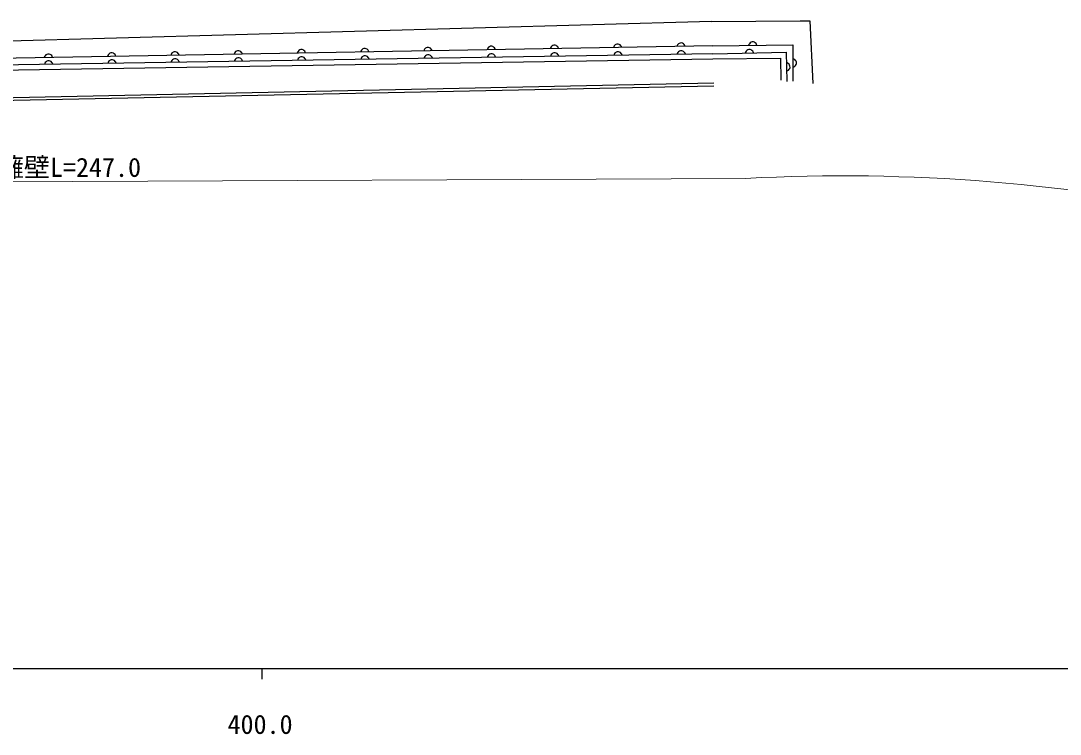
# Model space of a CAD drawing. Units: millimetres, scale not verified. Extents: x 40000 to 680000, y 20000 to 380000.
# Drawn here: x 444910 to 544535, y 198715 to 267096 of the extents above; entities that cross this region are included whole.
import ezdxf
from ezdxf.enums import TextEntityAlignment as Align

# ---------------------------------------------------------------- set-up
doc = ezdxf.new("R2010")
doc.units = ezdxf.units.MM
doc.header["$LTSCALE"] = 1000
for name, color, linetype, lineweight in [('M-BGD', 7, 'Continuous', 25), ('M-STR-HTXT', 7, 'Continuous', 13), ('M-TTL-BAND', 7, 'Continuous', 25)]:
    doc.layers.add(name, color=color, linetype=linetype, lineweight=lineweight)
doc.styles.add('ＭＳ ゴシック', font='')
doc.styles.get('ＭＳ ゴシック').set_extended_font_data('MS Gothic')

msp = doc.modelspace()

# ---------------------------------------------------------------- linework, layer by layer
at = {"layer": 'M-BGD'}
for p, q in [((511105, 267020), (359667, 262808)), ((511105, 267020), (519615, 267096)), ((519616, 267096), (520523, 267083)), ((520523, 267083), (520811, 261076)), ((514902, 265033), (514823, 264984)), ((514998, 265066), (514902, 265033)), ((515126, 265068), (514998, 265066)), ((515222, 265037), (515126, 265068)), ((515303, 264990), (515222, 265037)), ((511214, 264683), (359667, 262041)), ((453556, 264013), (453461, 263980)), ((453684, 264016), (453556, 264013)), ((453781, 263985), (453684, 264016)), ((459444, 264036), (459365, 263955)), ((459523, 264085), (459444, 264036)), ((459618, 264119), (459523, 264085)), ((459746, 264121), (459618, 264119)), ((459843, 264091), (459746, 264121)), ((459923, 264044), (459843, 264091)), ((460005, 263966), (459923, 264044)), ((465427, 264060), (465380, 263980)), ((465505, 264142), (465427, 264060)), ((465585, 264191), (465505, 264142)), ((465680, 264225), (465585, 264191)), ((465808, 264227), (465680, 264225)), ((465904, 264197), (465808, 264227)), ((465985, 264150), (465904, 264197)), ((466067, 264072), (465985, 264150)), ((466116, 263992), (466067, 264072)), ((471442, 264085), (471412, 263989)), ((471489, 264166), (471442, 264085)), ((471567, 264247), (471489, 264166)), ((471646, 264297), (471567, 264247)), ((471742, 264330), (471646, 264297)), ((471870, 264333), (471742, 264330)), ((471966, 264302), (471870, 264333)), ((472047, 264256), (471966, 264302)), ((472129, 264177), (472047, 264256)), ((472178, 264098), (472129, 264177)), ((472212, 264003), (472178, 264098)), ((477504, 264191), (477474, 264094)), ((477551, 264272), (477504, 264191)), ((477629, 264353), (477551, 264272)), ((477708, 264402), (477629, 264353)), ((477804, 264436), (477708, 264402)), ((477932, 264438), (477804, 264436)), ((478028, 264408), (477932, 264438)), ((478109, 264361), (478028, 264408)), ((478190, 264283), (478109, 264361)), ((478240, 264204), (478190, 264283)), ((478273, 264108), (478240, 264204)), ((483566, 264297), (483535, 264200)), ((483612, 264377), (483566, 264297)), ((483691, 264459), (483612, 264377)), ((483770, 264508), (483691, 264459)), ((483866, 264542), (483770, 264508)), ((483994, 264544), (483866, 264542)), ((484090, 264514), (483994, 264544)), ((484171, 264467), (484090, 264514)), ((484252, 264389), (484171, 264467)), ((484302, 264309), (484252, 264389)), ((484335, 264214), (484302, 264309)), ((489628, 264402), (489597, 264306)), ((489674, 264483), (489628, 264402)), ((489753, 264564), (489674, 264483)), ((489832, 264614), (489753, 264564)), ((489927, 264648), (489832, 264614)), ((490055, 264650), (489927, 264648)), ((490152, 264619), (490055, 264650)), ((490233, 264573), (490152, 264619)), ((490314, 264494), (490233, 264573)), ((490364, 264415), (490314, 264494)), ((490397, 264320), (490364, 264415)), ((495689, 264508), (495659, 264411)), ((495736, 264589), (495689, 264508)), ((495815, 264670), (495736, 264589)), ((495894, 264720), (495815, 264670)), ((495989, 264753), (495894, 264720)), ((496012, 264021), (495917, 263988)), ((496117, 264755), (495989, 264753)), ((496140, 264023), (496012, 264021)), ((496214, 264725), (496117, 264755)), ((496237, 263993), (496140, 264023)), ((496295, 264679), (496214, 264725)), ((496376, 264600), (496295, 264679)), ((496425, 264521), (496376, 264600)), ((496459, 264425), (496425, 264521)), ((501751, 264614), (501721, 264517)), ((501798, 264694), (501751, 264614)), ((501877, 264776), (501798, 264694)), ((501900, 264034), (501821, 263953)), ((501956, 264825), (501877, 264776)), ((501979, 264083), (501900, 264034)), ((502051, 264859), (501956, 264825)), ((502075, 264117), (501979, 264083)), ((502179, 264861), (502051, 264859)), ((502203, 264119), (502075, 264117)), ((502276, 264831), (502179, 264861)), ((502299, 264088), (502203, 264119)), ((502356, 264784), (502276, 264831)), ((502380, 264041), (502299, 264088)), ((502438, 264706), (502356, 264784)), ((502461, 263963), (502380, 264041)), ((502487, 264626), (502438, 264706)), ((502521, 264531), (502487, 264626)), ((507813, 264719), (507783, 264623)), ((507860, 264800), (507813, 264719)), ((507884, 264048), (507837, 263967)), ((507938, 264882), (507860, 264800)), ((507962, 264129), (507884, 264048)), ((508018, 264931), (507938, 264882)), ((508042, 264179), (507962, 264129)), ((508113, 264965), (508018, 264931)), ((508137, 264212), (508042, 264179)), ((508241, 264967), (508113, 264965)), ((508265, 264214), (508137, 264212)), ((508338, 264936), (508241, 264967)), ((508362, 264184), (508265, 264214)), ((508418, 264890), (508338, 264936)), ((508442, 264137), (508362, 264184)), ((508500, 264811), (508418, 264890)), ((508524, 264058), (508442, 264137)), ((508549, 264732), (508500, 264811)), ((508573, 263979), (508524, 264058)), ((508583, 264637), (508549, 264732)), ((511214, 264683), (518918, 264779)), ((511238, 263925), (518260, 264080)), ((514379, 264090), (514349, 263993)), ((514425, 264171), (514379, 264090)), ((514503, 264253), (514425, 264171)), ((514582, 264303), (514503, 264253)), ((514677, 264337), (514582, 264303)), ((514697, 264822), (514666, 264726)), ((514805, 264340), (514677, 264337)), ((514744, 264903), (514697, 264822)), ((514823, 264984), (514744, 264903)), ((514902, 264310), (514805, 264340)), ((514983, 264263), (514902, 264310)), ((515065, 264185), (514983, 264263)), ((515114, 264106), (515065, 264185)), ((515149, 264011), (515114, 264106)), ((515384, 264911), (515303, 264990)), ((515433, 264831), (515384, 264911)), ((515466, 264736), (515433, 264831)), ((518260, 264080), (518342, 261282)), ((518918, 264779), (518918, 261323)), ((511238, 263925), (359680, 261541)), ((359692, 261041), (511252, 263465)), ((447195, 263662), (447164, 263566)), ((447214, 263014), (447183, 262917)), ((447241, 263743), (447195, 263662)), ((447261, 263094), (447214, 263014)), ((447320, 263825), (447241, 263743)), ((447339, 263176), (447261, 263094)), ((447399, 263874), (447320, 263825)), ((447419, 263225), (447339, 263176)), ((447494, 263908), (447399, 263874)), ((447514, 263258), (447419, 263225)), ((447622, 263910), (447494, 263908)), ((447642, 263260), (447514, 263258)), ((447719, 263880), (447622, 263910)), ((447739, 263230), (447642, 263260)), ((447800, 263833), (447719, 263880)), ((447819, 263183), (447739, 263230)), ((447881, 263754), (447800, 263833)), ((447900, 263104), (447819, 263183)), ((447930, 263675), (447881, 263754)), ((447950, 263025), (447900, 263104)), ((447964, 263580), (447930, 263675)), ((447983, 262930), (447950, 263025)), ((453256, 263768), (453226, 263672)), ((453276, 263109), (453246, 263013)), ((453303, 263849), (453256, 263768)), ((453323, 263190), (453276, 263109)), ((453382, 263930), (453303, 263849)), ((453402, 263271), (453323, 263190)), ((453461, 263980), (453382, 263930)), ((453481, 263320), (453402, 263271)), ((453576, 263354), (453481, 263320)), ((453704, 263356), (453576, 263354)), ((453801, 263325), (453704, 263356)), ((453862, 263939), (453781, 263985)), ((453882, 263279), (453801, 263325)), ((453943, 263860), (453862, 263939)), ((453963, 263200), (453882, 263279)), ((453992, 263781), (453943, 263860)), ((454012, 263121), (453963, 263200)), ((454026, 263686), (453992, 263781)), ((454046, 263025), (454012, 263121)), ((459318, 263874), (459288, 263777)), ((459338, 263204), (459308, 263108)), ((459365, 263955), (459318, 263874)), ((459385, 263285), (459338, 263204)), ((459464, 263366), (459385, 263285)), ((459543, 263416), (459464, 263366)), ((459639, 263449), (459543, 263416)), ((459767, 263451), (459639, 263449)), ((459863, 263421), (459767, 263451)), ((459944, 263374), (459863, 263421)), ((460025, 263295), (459944, 263374)), ((460054, 263887), (460005, 263966)), ((460074, 263216), (460025, 263295)), ((460088, 263791), (460054, 263887)), ((460108, 263120), (460074, 263216)), ((465380, 263980), (465350, 263883)), ((465401, 263300), (465370, 263203)), ((465447, 263380), (465401, 263300)), ((465526, 263462), (465447, 263380)), ((465605, 263511), (465526, 263462)), ((465701, 263544), (465605, 263511)), ((465829, 263547), (465701, 263544)), ((465925, 263516), (465829, 263547)), ((466006, 263469), (465925, 263516)), ((466087, 263391), (466006, 263469)), ((466137, 263311), (466087, 263391)), ((466150, 263897), (466116, 263992)), ((466170, 263216), (466137, 263311)), ((471463, 263395), (471433, 263299)), ((471510, 263476), (471463, 263395)), ((471589, 263557), (471510, 263476)), ((471668, 263606), (471589, 263557)), ((471763, 263640), (471668, 263606)), ((471891, 263642), (471763, 263640)), ((471988, 263611), (471891, 263642)), ((472068, 263565), (471988, 263611)), ((472150, 263486), (472068, 263565)), ((472199, 263407), (472150, 263486)), ((472232, 263311), (472199, 263407)), ((477525, 263490), (477495, 263394)), ((477572, 263571), (477525, 263490)), ((477651, 263652), (477572, 263571)), ((477730, 263702), (477651, 263652)), ((477826, 263735), (477730, 263702)), ((477954, 263737), (477826, 263735)), ((478050, 263707), (477954, 263737)), ((478131, 263660), (478050, 263707)), ((478212, 263581), (478131, 263660)), ((478261, 263502), (478212, 263581)), ((478295, 263407), (478261, 263502)), ((483588, 263586), (483557, 263489)), ((483634, 263667), (483588, 263586)), ((483713, 263748), (483634, 263667)), ((483792, 263797), (483713, 263748)), ((483888, 263831), (483792, 263797)), ((484016, 263833), (483888, 263831)), ((484112, 263802), (484016, 263833)), ((484193, 263755), (484112, 263802)), ((484274, 263677), (484193, 263755)), ((484324, 263597), (484274, 263677)), ((484357, 263502), (484324, 263597)), ((489650, 263681), (489620, 263585)), ((489697, 263762), (489650, 263681)), ((489775, 263843), (489697, 263762)), ((489855, 263892), (489775, 263843)), ((489950, 263926), (489855, 263892)), ((490078, 263928), (489950, 263926)), ((490175, 263897), (490078, 263928)), ((490255, 263851), (490175, 263897)), ((490337, 263772), (490255, 263851)), ((490386, 263693), (490337, 263772)), ((490419, 263597), (490386, 263693)), ((495712, 263777), (495682, 263680)), ((495759, 263857), (495712, 263777)), ((495838, 263939), (495759, 263857)), ((495917, 263988), (495838, 263939)), ((496318, 263946), (496237, 263993)), ((496399, 263867), (496318, 263946)), ((496448, 263788), (496399, 263867)), ((496482, 263693), (496448, 263788)), ((501775, 263872), (501744, 263775)), ((501821, 263953), (501775, 263872)), ((502511, 263883), (502461, 263963)), ((502544, 263788), (502511, 263883)), ((507837, 263967), (507806, 263871)), ((508606, 263883), (508573, 263979)), ((511252, 263465), (517725, 263504)), ((517725, 263504), (517766, 261405)), ((518386, 263051), (518289, 263081)), ((518468, 263006), (518386, 263051)), ((519014, 263419), (518918, 263451)), ((519094, 263371), (519014, 263419)), ((519174, 263291), (519094, 263371)), ((519222, 263211), (519174, 263291)), ((519254, 263115), (519222, 263211)), ((519254, 262987), (519254, 263115)), ((518313, 262281), (518408, 262316)), ((518408, 262316), (518486, 262366)), ((518550, 262928), (518468, 263006)), ((518486, 262366), (518564, 262448)), ((518600, 262850), (518550, 262928)), ((518564, 262448), (518610, 262530)), ((518635, 262755), (518600, 262850)), ((518610, 262530), (518639, 262627)), ((518639, 262627), (518635, 262755)), ((518918, 262651), (519014, 262683)), ((519014, 262683), (519094, 262731)), ((519094, 262731), (519174, 262811)), ((519174, 262811), (519222, 262891)), ((519222, 262891), (519254, 262987)), ((339055, 257561), (511325, 261142)), ((511334, 260842), (339115, 257262))]:
    msp.add_line(p, q, dxfattribs=at)
at = {"layer": 'M-STR-HTXT'}
msp.add_line((323533, 251074), (514408, 251989), dxfattribs=at)
msp.add_arc((523717, 77749), 174488, 77.64075, 93.05817, dxfattribs=at)
at = {"layer": 'M-TTL-BAND'}
for p, q in [((40000, 205000), (579000, 205000)), ((468000, 205000), (468000, 204000))]:
    msp.add_line(p, q, dxfattribs=at)

# ---------------------------------------------------------------- texts
at = {"layer": 'M-STR-HTXT', "style": 'ＭＳ ゴシック'}
msp.add_text('擁壁L=247.0', height=1833, dxfattribs=at).set_placement((442707, 251584), align=Align.BOTTOM_LEFT)
at = {"layer": 'M-TTL-BAND', "style": 'ＭＳ ゴシック'}
msp.add_text('400.0', height=1833, dxfattribs=at).set_placement((467844, 198195), align=Align.BOTTOM_CENTER)

doc.saveas('drawing.dxf')
